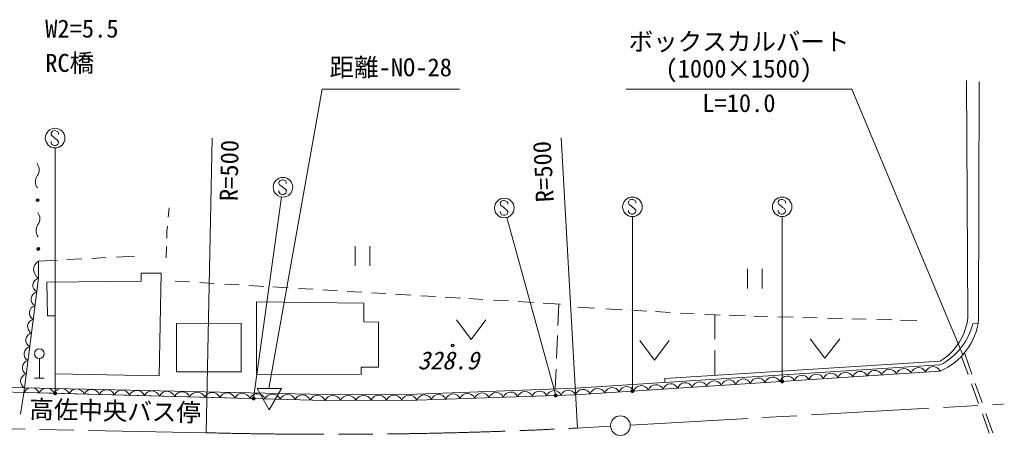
# Model space of a CAD drawing. Units: millimetres, scale not verified. Extents: x 40000 to 680000, y 20000 to 380000.
# Drawn here: x 106069 to 205695, y 275279 to 317651 of the extents above; entities that cross this region are included whole.
import ezdxf
from ezdxf.enums import TextEntityAlignment as Align

# ---------------------------------------------------------------- set-up
doc = ezdxf.new("R2010")
doc.units = ezdxf.units.MM
doc.header["$LTSCALE"] = 1000
doc.linetypes.add('CHAIN', pattern=[18.5, 12, -1.5, 3.5, -1.5])
for name, color, linetype, lineweight in [('M-BGD', 7, 'Continuous', 13), ('M-BMK', 2, 'CHAIN', 13), ('M-BMK-SRVR', 3, 'Continuous', 13), ('M-STR-HTXT', 7, 'Continuous', 13), ('M-STR-STR1', 1, 'Continuous', 13), ('M-STR-STR3', 7, 'Continuous', 13), ('M-STR-STRC', 7, 'Continuous', 13)]:
    doc.layers.add(name, color=color, linetype=linetype, lineweight=lineweight)
doc.styles.add('ＭＳ ゴシック', font='')
doc.styles.get('ＭＳ ゴシック').set_extended_font_data('MS Gothic')

# ---------------------------------------------------------------- blocks, each defined once
blk = doc.blocks.new('filled_dot')
at = {"color": 0, "linetype": 'Continuous', "lineweight": -2, "const_width": 1.25}
blk.add_lwpolyline([(-0.625, 0, 1), (0.625, 0, 1)], format="xyb", close=True, dxfattribs=at)

msp = doc.modelspace()

# ---------------------------------------------------------------- linework, layer by layer
at = {"layer": 'M-BGD'}
for p, q in [((202656, 311430), (202779, 287310)), ((203924, 311307), (203874, 287130)), ((121326, 298463), (121233, 297526)), ((121096, 296133), (121078, 295367)), ((121143, 296613), (121096, 296133)), ((121101, 296180), (121096, 296133)), ((121058, 294532), (121030, 293377)), ((140301, 292556), (140301, 294556)), ((141801, 294556), (141801, 292556)), ((107995, 293045), (109908, 293142)), ((107995, 293045), (108019, 291293)), ((110883, 293191), (112425, 293269)), ((113431, 293320), (114854, 293393)), ((115947, 293448), (117782, 293541)), ((180290, 290247), (180290, 292247)), ((181790, 292247), (181790, 290247)), ((108019, 291293), (106585, 280125)), ((118471, 290981), (108856, 290883)), ((120505, 291802), (118471, 291802)), ((118471, 291802), (118471, 290981)), ((120309, 281366), (120505, 291802)), ((121929, 291002), (123395, 290915)), ((108856, 290883), (108921, 287470)), ((124452, 290852), (125928, 290764)), ((126976, 290701), (128480, 290612)), ((129466, 290553), (130993, 290462)), ((131916, 290408), (133472, 290315)), ((134529, 290252), (135982, 290166)), ((136992, 290106), (138489, 290016)), ((139478, 289958), (140964, 289869)), ((141959, 289810), (143408, 289724)), ((144421, 289664), (145969, 289571)), ((147007, 289510), (148488, 289422)), ((149466, 289363), (151023, 289271)), ((151892, 289219), (153314, 289134)), ((154388, 289070), (155929, 288979)), ((156929, 288919), (158473, 288827)), ((130219, 288881), (130219, 281530)), ((141179, 288750), (130219, 288881)), ((141179, 286846), (141179, 288750)), ((159472, 288768), (161226, 288664)), ((161064, 288673), (160973, 286495)), ((162990, 288336), (164699, 288241)), ((165862, 288176), (167519, 288084)), ((168516, 288029), (170033, 287944)), ((108921, 287470), (109709, 287470)), ((109709, 287470), (109709, 281563)), ((150624, 287047), (152124, 285047)), ((152124, 285047), (153624, 287047)), ((170936, 287894), (172421, 287812)), ((173482, 287753), (174883, 287675)), ((175948, 287616), (177018, 287556)), ((176990, 287557), (176990, 285085)), ((177018, 287556), (177507, 287542)), ((178432, 287517), (180067, 287471)), ((180949, 287446), (182351, 287407)), ((183393, 287378), (184980, 287334)), ((185948, 287307), (187394, 287266)), ((188471, 287236), (189996, 287193)), ((190961, 287167), (192397, 287126)), ((193481, 287096), (195029, 287053)), ((195920, 287028), (197569, 286982)), ((128677, 286715), (122081, 286682)), ((122081, 286682), (122081, 281760)), ((128677, 281760), (128677, 286715)), ((142689, 286814), (141179, 286846)), ((142689, 282219), (142689, 286814)), ((203292, 286655), (203813, 286682)), ((160929, 285447), (160830, 283106)), ((169333, 284947), (170833, 282947)), ((170833, 282947), (172333, 284947)), ((186706, 285138), (188206, 283138)), ((188206, 283138), (189706, 285138)), ((108091, 283108), (108091, 281108)), ((176990, 283923), (176990, 281404)), ((202131, 283338), (202803, 281487)), ((202433, 283679), (203198, 281532)), ((140917, 281498), (140917, 282219)), ((140917, 282219), (142689, 282219)), ((160785, 282038), (160700, 280020)), ((162749, 280098), (199919, 282461)), ((171878, 281079), (199961, 282845)), ((107591, 281108), (108591, 281108)), ((109709, 281563), (120309, 281366)), ((122081, 281760), (128677, 281760)), ((130219, 281530), (140917, 281498)), ((162767, 279417), (199963, 281840)), ((199963, 281840), (162767, 279417)), ((171878, 281079), (171878, 280678)), ((106585, 280125), (137244, 279450)), ((130287, 280062), (131535, 277895)), ((132787, 280059), (130287, 280062)), ((131535, 277895), (132787, 280059)), ((146585, 279488), (162749, 280098)), ((203154, 280521), (203871, 278547)), ((203537, 280579), (204225, 278646)), ((137239, 278850), (106525, 279657)), ((106851, 279649), (137239, 278850)), ((137244, 279450), (146585, 279488)), ((146597, 278888), (162767, 279417)), ((162767, 279417), (146597, 278888)), ((137239, 278850), (146597, 278888)), ((146597, 278888), (137239, 278850)), ((204258, 277479), (204968, 275523)), ((204628, 277514), (205330, 275542)), ((162891, 276029), (166350, 276223))]:
    msp.add_line(p, q, dxfattribs=at)
for centre, radius in [((107912, 299252), 150), ((107912, 299252), 100), ((107912, 299252), 50), ((107979, 294286), 150), ((107979, 294286), 100), ((107979, 294286), 50), ((108091, 283608), 500), ((150242, 284442), 150), ((150242, 284442), 100)]:
    msp.add_circle(centre, radius, dxfattribs=at)
for centre, radius, start, end in [((107007, 302343), 1063, 325.0534, 36.49156), ((108750, 301125), 1063, 145.0534, 216.49156), ((107074, 297378), 1063, 325.0534, 36.49156), ((108817, 296160), 1063, 145.0534, 216.49156), ((108525, 292176), 1018, 121.34221, 240.20275), ((108173, 290564), 745, 101.89888, 243.47007), ((107993, 289168), 745, 101.89888, 243.47007), ((107814, 287772), 745, 101.89888, 243.47007), ((107635, 286376), 745, 101.89888, 243.47007), ((196800, 287961), 6014, 301.71167, 353.78729), ((197460, 287782), 6447, 292.88181, 354.19478), ((196935, 288287), 6564, 297.34447, 345.60223), ((107456, 284980), 745, 101.89888, 243.47007), ((107277, 283583), 745, 101.89888, 243.47007), ((107097, 282187), 745, 101.89888, 243.47007), ((194775, 281196), 806, 26.02731, 161.42621), ((196263, 281293), 806, 26.02731, 161.42621), ((197751, 281390), 806, 26.02731, 161.42621), ((199239, 281487), 806, 26.02731, 161.42621), ((106918, 280791), 745, 101.89888, 243.47007), ((179897, 280227), 806, 26.02731, 161.42621), ((181385, 280324), 806, 26.02731, 161.42621), ((182872, 280421), 806, 26.02731, 161.42621), ((184360, 280518), 806, 26.02731, 161.42621), ((185848, 280614), 806, 26.02731, 161.42621), ((187336, 280711), 806, 26.02731, 161.42621), ((188824, 280808), 806, 26.02731, 161.42621), ((190312, 280905), 806, 26.02731, 161.42621), ((191799, 281002), 806, 26.02731, 161.42621), ((193287, 281099), 806, 26.02731, 161.42621), ((107284, 279297), 840, 22.36944, 154.61744), ((108820, 279257), 840, 22.36944, 154.61744), ((110356, 279217), 840, 22.36944, 154.61744), ((111891, 279176), 840, 22.36944, 154.61744), ((113427, 279136), 840, 22.36944, 154.61744), ((163531, 279161), 806, 26.02731, 161.42621), ((165019, 279258), 806, 26.02731, 161.42621), ((166506, 279355), 806, 26.02731, 161.42621), ((167994, 279451), 806, 26.02731, 161.42621), ((169482, 279548), 806, 26.02731, 161.42621), ((170970, 279645), 806, 26.02731, 161.42621), ((172458, 279742), 806, 26.02731, 161.42621), ((173945, 279839), 806, 26.02731, 161.42621), ((175433, 279936), 806, 26.02731, 161.42621), ((176921, 280033), 806, 26.02731, 161.42621), ((178409, 280130), 806, 26.02731, 161.42621), ((114963, 279095), 840, 22.36944, 154.61744), ((116498, 279055), 840, 22.36944, 154.61744), ((118034, 279015), 840, 22.36944, 154.61744), ((119570, 278974), 840, 22.36944, 154.61744), ((121105, 278934), 840, 22.36944, 154.61744), ((122641, 278893), 840, 22.36944, 154.61744), ((124177, 278853), 840, 22.36944, 154.61744), ((125712, 278813), 840, 22.36944, 154.61744), ((127248, 278772), 840, 22.36944, 154.61744), ((128784, 278732), 840, 22.36944, 154.61744), ((130320, 278691), 840, 22.36944, 154.61744), ((131855, 278651), 840, 22.36944, 154.61744), ((133391, 278611), 840, 22.36944, 154.61744), ((134927, 278570), 840, 22.36944, 154.61744), ((136462, 278530), 840, 22.36944, 154.61744), ((138020, 278495), 858, 24.90204, 155.56568), ((139580, 278501), 858, 24.90204, 155.56568), ((141140, 278507), 858, 24.90204, 155.56568), ((142699, 278514), 858, 24.90204, 155.56568), ((144259, 278520), 858, 24.90204, 155.56568), ((145819, 278526), 858, 24.90204, 155.56568), ((147342, 278621), 791, 23.45097, 160.30122), ((148812, 278669), 791, 23.45097, 160.30122), ((150282, 278718), 791, 23.45097, 160.30122), ((151752, 278766), 791, 23.45097, 160.30122), ((153222, 278814), 791, 23.45097, 160.30122), ((154692, 278862), 791, 23.45097, 160.30122), ((156162, 278910), 791, 23.45097, 160.30122), ((157632, 278958), 791, 23.45097, 160.30122), ((159101, 279006), 791, 23.45097, 160.30122), ((160571, 279055), 791, 23.45097, 160.30122), ((162041, 279103), 791, 23.45097, 160.30122)]:
    msp.add_arc(centre, radius, start, end, dxfattribs=at)
at = {"layer": 'M-BMK'}
for p, q in [((168347, 276335), (219069, 279184)), ((125096, 275554), (68333, 276675))]:
    msp.add_line(p, q, dxfattribs=at)
msp.add_arc((137710, 775394), 500000, 268.55431, 272.8867, dxfattribs=at)
at = {"layer": 'M-BMK-SRVR'}
msp.add_circle((167349, 276279), 1000, dxfattribs=at)
at = {"layer": 'M-STR-HTXT'}
for p, q in [((131508, 280060), (136933, 310570)), ((136933, 310570), (150933, 310570)), ((125706, 305575), (125113, 275553)), ((161304, 305591), (162964, 276033))]:
    msp.add_line(p, q, dxfattribs=at)
at = {"layer": 'M-STR-STR1'}
for p, q in [((104344, 280174), (106585, 280125)), ((106523, 279637), (106585, 280125)), ((104322, 279715), (106525, 279657)), ((106155, 277454), (106523, 279637))]:
    msp.add_line(p, q, dxfattribs=at)
at = {"layer": 'M-STR-STR3'}
for p, q in [((190937, 310561), (167933, 310571)), ((202274, 283493), (190937, 310561))]:
    msp.add_line(p, q, dxfattribs=at)
at = {"layer": 'M-STR-STRC'}
for p, q in [((109416, 306267), (109292, 306083)), ((109292, 306083), (109295, 305951)), ((109295, 305951), (109358, 305822)), ((109608, 306333), (109416, 306267)), ((109729, 306330), (109608, 306333)), ((109979, 306212), (109729, 306330)), ((110042, 306080), (109979, 306212)), ((110042, 305951), (110042, 306080)), ((109295, 305103), (109292, 305224)), ((109334, 305000), (109295, 305103)), ((109418, 304890), (109334, 305000)), ((109358, 305822), (109613, 305640)), ((109605, 304829), (109418, 304890)), ((109613, 305640), (109742, 305509)), ((109840, 304858), (109740, 304829)), ((109742, 305509), (109921, 305393)), ((109982, 304950), (109840, 304858)), ((109921, 305393), (110048, 305193)), ((110042, 305082), (109982, 304950)), ((110048, 305193), (110042, 305082)), ((109740, 304829), (109605, 304829)), ((109699, 279574), (109699, 304570)), ((132650, 301267), (132526, 301083)), ((132526, 301083), (132528, 300951)), ((132528, 300951), (132592, 300822)), ((132842, 301333), (132650, 301267)), ((132963, 301330), (132842, 301333)), ((133213, 301212), (132963, 301330)), ((133276, 301080), (133213, 301212)), ((133276, 300951), (133276, 301080)), ((132528, 300103), (132526, 300224)), ((132568, 300000), (132528, 300103)), ((132652, 299890), (132568, 300000)), ((132592, 300822), (132847, 300640)), ((132839, 299829), (132652, 299890)), ((132847, 300640), (132976, 300509)), ((132976, 300509), (133155, 300393)), ((133216, 299950), (133074, 299858)), ((133155, 300393), (133282, 300193)), ((133276, 300082), (133216, 299950)), ((133282, 300193), (133276, 300082)), ((129938, 279042), (132795, 299580)), ((132973, 299829), (132839, 299829)), ((133074, 299858), (132973, 299829)), ((155222, 299150), (155098, 298965)), ((155098, 298965), (155101, 298834)), ((155414, 299216), (155222, 299150)), ((155536, 299213), (155414, 299216)), ((155786, 299094), (155536, 299213)), ((155849, 298963), (155786, 299094)), ((155849, 298834), (155849, 298963)), ((168288, 299267), (168164, 299083)), ((168164, 299083), (168167, 298951)), ((168167, 298951), (168230, 298822)), ((168480, 299333), (168288, 299267)), ((168601, 299330), (168480, 299333)), ((168852, 299212), (168601, 299330)), ((168915, 299080), (168852, 299212)), ((168915, 298951), (168915, 299080)), ((183559, 299267), (183436, 299083)), ((183436, 299083), (183438, 298951)), ((183438, 298951), (183501, 298822)), ((183752, 299333), (183559, 299267)), ((183873, 299330), (183752, 299333)), ((184123, 299212), (183873, 299330)), ((184186, 299080), (184123, 299212)), ((184186, 298951), (184186, 299080)), ((155101, 297986), (155098, 298107)), ((155101, 298834), (155164, 298705)), ((155141, 297883), (155101, 297986)), ((155225, 297772), (155141, 297883)), ((155164, 298705), (155420, 298523)), ((155420, 298523), (155549, 298391)), ((155549, 298391), (155728, 298275)), ((155728, 298275), (155854, 298075)), ((155849, 297965), (155788, 297833)), ((155854, 298075), (155849, 297965)), ((168167, 298103), (168164, 298224)), ((168206, 298000), (168167, 298103)), ((168291, 297890), (168206, 298000)), ((168230, 298822), (168485, 298640)), ((168478, 297829), (168291, 297890)), ((168485, 298640), (168615, 298509)), ((168615, 298509), (168794, 298393)), ((168854, 297950), (168712, 297858)), ((168794, 298393), (168920, 298193)), ((168915, 298082), (168854, 297950)), ((168920, 298193), (168915, 298082)), ((183438, 298103), (183436, 298224)), ((183478, 298000), (183438, 298103)), ((183562, 297890), (183478, 298000)), ((183501, 298822), (183757, 298640)), ((183749, 297829), (183562, 297890)), ((183757, 298640), (183886, 298509)), ((183886, 298509), (184065, 298393)), ((184126, 297950), (183983, 297858)), ((184065, 298393), (184191, 298193)), ((184186, 298082), (184126, 297950)), ((184191, 298193), (184186, 298082)), ((155412, 297712), (155225, 297772)), ((155546, 297712), (155412, 297712)), ((155646, 297741), (155546, 297712)), ((155788, 297833), (155646, 297741)), ((160750, 279351), (155771, 297488)), ((168612, 297829), (168478, 297829)), ((168572, 279796), (168572, 297570)), ((168712, 297858), (168612, 297829)), ((183883, 297829), (183749, 297829)), ((183843, 280790), (183843, 297570)), ((183983, 297858), (183883, 297829))]:
    msp.add_line(p, q, dxfattribs=at)
for centre in [(109699, 305570), (132933, 300570), (155506, 298453), (168572, 298570), (183843, 298570)]:
    msp.add_circle(centre, 1000, dxfattribs=at)

# ---------------------------------------------------------------- block references
at = {"layer": 'M-STR-STRC', "xscale": 160, "yscale": 160}
for p, rotation in [((183843, 280790), 90), ((168572, 279796), 90), ((109699, 279574), 90), ((129938, 279042), 82.1), ((160750, 279351), 105.4)]:
    msp.add_blockref('filled_dot', p, dxfattribs=dict(at, rotation=rotation))

# ---------------------------------------------------------------- texts
at = {"layer": 'M-STR-HTXT', "style": 'ＭＳ ゴシック'}
msp.add_text('距離-NO-28', height=1833, dxfattribs=at).set_placement((137683, 311320), align=Align.BOTTOM_LEFT)
for s, rotation, p in [('R=500', 88.919, (128849, 299129)), ('R=500', 93.202, (161116, 299127)), ('高佐中央バス停', 358.765, (107034, 276511))]:
    msp.add_text(s, height=1833, rotation=rotation, dxfattribs=at).set_placement(p, align=Align.BOTTOM_LEFT)
at = {"layer": 'M-STR-HTXT', "style": 'ＭＳ ゴシック', "oblique": 15}
msp.add_text('328.9', height=1833, dxfattribs=at).set_placement((146669, 281459), align=Align.BOTTOM_LEFT)
at = {"layer": 'M-STR-STR1', "style": 'ＭＳ ゴシック'}
for s, p in [('W2=5.5', (108685, 315268)), ('RC橋', (108685, 311768))]:
    msp.add_text(s, height=1833, dxfattribs=at).set_placement(p, align=Align.BOTTOM_LEFT)
at = {"layer": 'M-STR-STR3', "style": 'ＭＳ ゴシック'}
for s, p in [('ボックスカルバート', (168187, 313942)), ('(1000×1500)', (171936, 311191)), ('L=10.0', (175684, 307680))]:
    msp.add_text(s, height=1833, dxfattribs=at).set_placement(p, align=Align.BOTTOM_LEFT)

doc.saveas('drawing.dxf')
